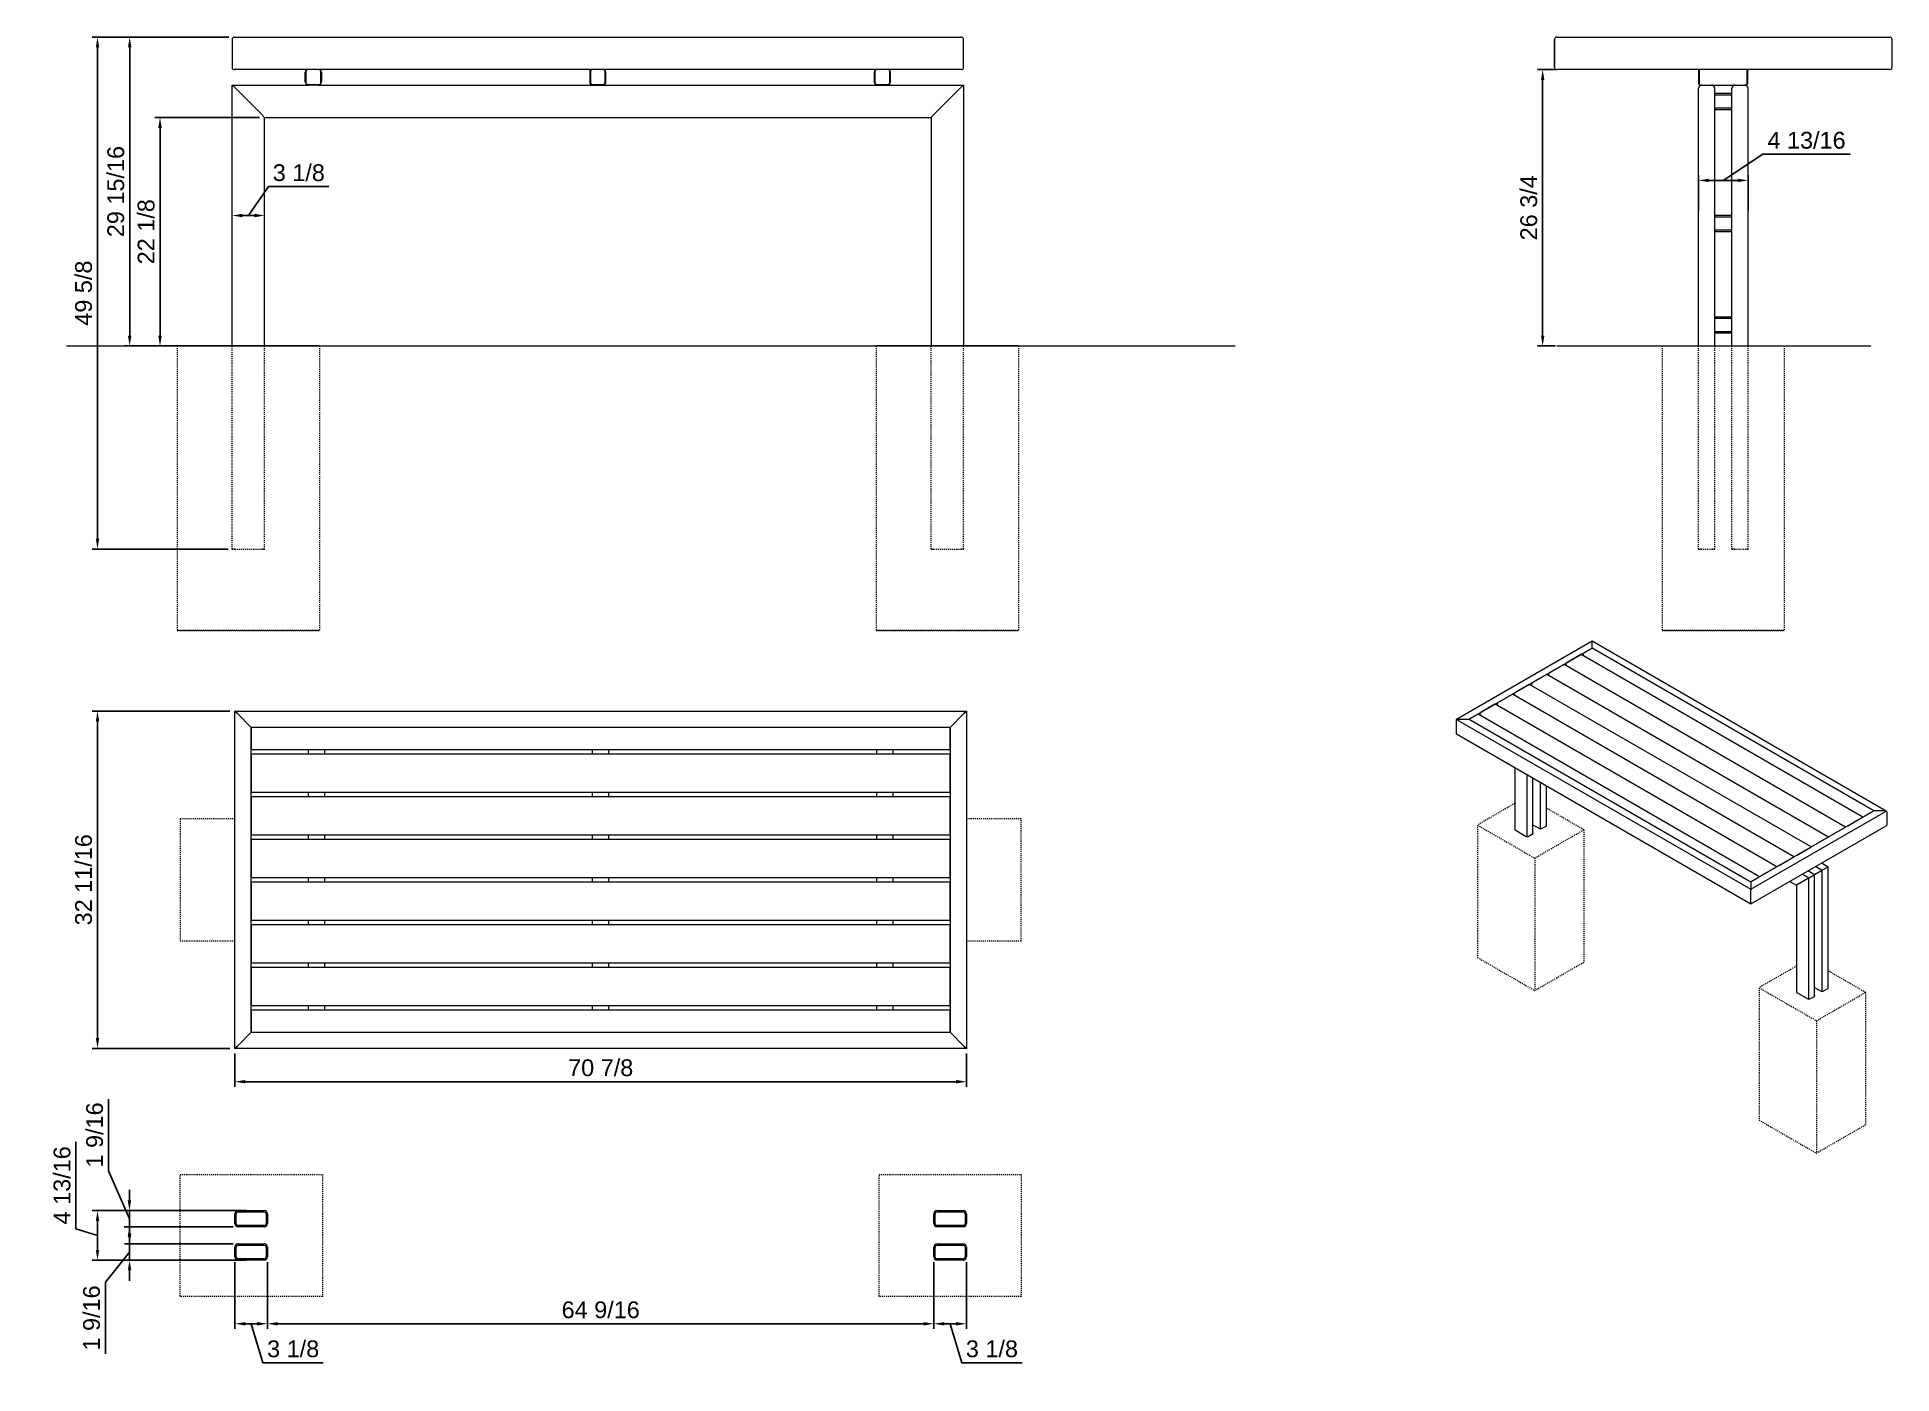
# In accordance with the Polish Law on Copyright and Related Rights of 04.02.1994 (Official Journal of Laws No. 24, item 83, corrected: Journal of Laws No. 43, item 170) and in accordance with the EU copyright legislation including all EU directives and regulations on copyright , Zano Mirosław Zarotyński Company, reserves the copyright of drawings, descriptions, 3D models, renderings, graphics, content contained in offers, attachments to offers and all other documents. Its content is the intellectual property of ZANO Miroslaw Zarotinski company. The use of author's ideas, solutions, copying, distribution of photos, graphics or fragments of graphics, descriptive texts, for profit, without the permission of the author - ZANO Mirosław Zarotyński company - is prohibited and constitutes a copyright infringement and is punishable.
# Model space of a CAD drawing. Header units: inches. Extents: x -3 to 176, y -1 to 129.
import ezdxf

# ---------------------------------------------------------------- set-up
doc = ezdxf.new("R2010")
doc.units = ezdxf.units.IN
doc.linetypes.add('HIDDEN', pattern=[1.905, 1.27, -0.635])
for name, color, linetype, lineweight in [('ZANO_R', 7, 'Continuous', 0), ('ZANO_R_przerywana', 250, 'HIDDEN', 0), ('ZANO_W', 1, 'Continuous', 0)]:
    doc.layers.add(name, color=color, linetype=linetype, lineweight=lineweight)
doc.styles.get("Standard").update_dxf_attribs({"font": 'arial.ttf'})
doc.dimstyles.new('amerykanie', dxfattribs={"dimtxt": 50, "dimasz": 50, "dimexe": 0.5, "dimexo": 0.5, "dimgap": 1, "dimtad": 1, "dimdec": 0, "dimzin": 0, "dimlunit": 5, "dimtxsty": 'Standard', "dimcen": 0.09, "dimclrd": 1, "dimclre": 1, "dimclrt": 1, "dimazin": 0, "dimtfac": 1, "dimtdec": 0, "dimtmove": 0, "dimatfit": 3, "dimfxl": 1, "dimtzin": 0, "dimarcsym": 1})

# ---------------------------------------------------------------- blocks, each defined once
blk = doc.blocks.new('*D364')
at = {"layer": 'ZANO_W', "color": 1, "lineweight": -2}
for p, q in [((18.24, 120.72), (8.1, 120.72)), ((8.6, 119.72), (8.6, 99.59)), ((15.34, 98.59), (8.1, 98.59))]:
    blk.add_line(p, q, dxfattribs=at)
at = {"layer": 'ZANO_W', "color": 1}
for points in [[(8.77, 119.72), (8.43, 119.72), (8.6, 120.72)], [(8.43, 99.59), (8.77, 99.59), (8.6, 98.59)]]:
    blk.add_solid(points, dxfattribs=at)
at = {"layer": 'ZANO_W', "color": 1, "insert": (7.26, 109.66), "char_height": 1.625, "attachment_point": 5, "rotation": 90}
blk.add_mtext('22 1/8', dxfattribs=at)
blk = doc.blocks.new('*D365')
at = {"layer": 'ZANO_W', "color": 1, "lineweight": -2}
for p, q in [((15.28, 128.51), (5.16, 128.51)), ((5.66, 127.51), (5.66, 99.59)), ((14.95, 98.59), (5.16, 98.59))]:
    blk.add_line(p, q, dxfattribs=at)
at = {"layer": 'ZANO_W', "color": 1}
for points in [[(5.83, 127.51), (5.49, 127.51), (5.66, 128.51)], [(5.49, 99.59), (5.83, 99.59), (5.66, 98.59)]]:
    blk.add_solid(points, dxfattribs=at)
at = {"layer": 'ZANO_W', "color": 1, "insert": (4.32, 113.55), "char_height": 1.625, "attachment_point": 5, "rotation": 90}
blk.add_mtext('29 15/16', dxfattribs=at)
blk = doc.blocks.new('*D366')
at = {"layer": 'ZANO_W', "color": 1, "lineweight": -2}
for p, q in [((15.28, 128.51), (2.04, 128.51)), ((2.54, 127.51), (2.54, 79.91)), ((15.21, 78.91), (2.04, 78.91))]:
    blk.add_line(p, q, dxfattribs=at)
at = {"layer": 'ZANO_W', "color": 1}
for points in [[(2.71, 127.51), (2.38, 127.51), (2.54, 128.51)], [(2.38, 79.91), (2.71, 79.91), (2.54, 78.91)]]:
    blk.add_solid(points, dxfattribs=at)
at = {"layer": 'ZANO_W', "color": 1, "insert": (1.2, 103.71), "char_height": 1.625, "attachment_point": 5, "rotation": 90}
blk.add_mtext('49 5/8', dxfattribs=at)
blk = doc.blocks.new('*D367')
at = {"layer": 'ZANO_W', "color": 1, "lineweight": -2}
for p, q in [((15.36, 63.22), (2.04, 63.22)), ((2.54, 31.54), (2.54, 62.22)), ((15.36, 30.54), (2.04, 30.54))]:
    blk.add_line(p, q, dxfattribs=at)
at = {"layer": 'ZANO_W', "color": 1}
for points in [[(2.71, 62.22), (2.38, 62.22), (2.54, 63.22)], [(2.38, 31.54), (2.71, 31.54), (2.54, 30.54)]]:
    blk.add_solid(points, dxfattribs=at)
at = {"layer": 'ZANO_W', "color": 1, "insert": (1.2, 46.88), "char_height": 1.625, "attachment_point": 5, "rotation": 90}
blk.add_mtext('32 11/16', dxfattribs=at)
blk = doc.blocks.new('*D368')
at = {"layer": 'ZANO_W', "color": 1, "lineweight": -2}
for p, q in [((15.86, 30.04), (15.86, 26.82)), ((86.73, 30.04), (86.73, 26.82)), ((16.86, 27.32), (85.73, 27.32))]:
    blk.add_line(p, q, dxfattribs=at)
at = {"layer": 'ZANO_W', "color": 1}
for points in [[(16.86, 27.49), (16.86, 27.15), (15.86, 27.32)], [(85.73, 27.15), (85.73, 27.49), (86.73, 27.32)]]:
    blk.add_solid(points, dxfattribs=at)
at = {"layer": 'ZANO_W', "color": 1, "insert": (51.3, 28.66), "char_height": 1.625, "attachment_point": 5}
blk.add_mtext('70 7/8', dxfattribs=at)
blk = doc.blocks.new('*D369')
at = {"layer": 'ZANO_W', "color": 1, "lineweight": -2}
for p, q in [((3.61, 25.64), (3.61, 18.68)), ((3.61, 18.68), (5.64, 14.04)), ((5.64, 15.83), (5.64, 16.83)), ((15.68, 14.83), (5.14, 14.83)), ((5.64, 14.83), (5.64, 13.26)), ((15.68, 13.26), (5.14, 13.26)), ((5.64, 12.26), (5.64, 11.26))]:
    blk.add_line(p, q, dxfattribs=at)
at = {"layer": 'ZANO_W', "color": 1}
for points in [[(5.47, 15.83), (5.8, 15.83), (5.64, 14.83)], [(5.8, 12.26), (5.47, 12.26), (5.64, 13.26)]]:
    blk.add_solid(points, dxfattribs=at)
at = {"layer": 'ZANO_W', "color": 1, "insert": (2.27, 22.16), "char_height": 1.625, "attachment_point": 5, "rotation": 90}
blk.add_mtext('1 9/16', dxfattribs=at)
blk = doc.blocks.new('*D370')
at = {"layer": 'ZANO_W', "color": 1, "lineweight": -2}
for p, q in [((5.65, 12.6), (5.65, 13.6)), ((3.31, 7.91), (5.65, 10.81)), ((15.68, 11.6), (5.15, 11.6)), ((5.65, 11.6), (5.65, 10.03)), ((15.68, 10.03), (5.15, 10.03)), ((5.65, 9.03), (5.65, 8.03)), ((3.31, 0.95), (3.31, 7.91))]:
    blk.add_line(p, q, dxfattribs=at)
at = {"layer": 'ZANO_W', "color": 1}
for points in [[(5.48, 12.6), (5.82, 12.6), (5.65, 11.6)], [(5.82, 9.03), (5.48, 9.03), (5.65, 10.03)]]:
    blk.add_solid(points, dxfattribs=at)
at = {"layer": 'ZANO_W', "color": 1, "insert": (1.97, 4.43), "char_height": 1.625, "attachment_point": 5, "rotation": 90}
blk.add_mtext('1 9/16', dxfattribs=at)
blk = doc.blocks.new('*D371')
at = {"layer": 'ZANO_W', "color": 1, "lineweight": -2}
for p, q in [((15.86, 9.84), (15.86, 3.37)), ((19.01, 9.84), (19.01, 3.37)), ((16.86, 3.87), (18.01, 3.87)), ((18.57, 0.09), (17.44, 3.87)), ((24.42, 0.09), (18.57, 0.09))]:
    blk.add_line(p, q, dxfattribs=at)
at = {"layer": 'ZANO_W', "color": 1}
for points in [[(16.86, 4.03), (16.86, 3.7), (15.86, 3.87)], [(18.01, 3.7), (18.01, 4.03), (19.01, 3.87)]]:
    blk.add_solid(points, dxfattribs=at)
at = {"layer": 'ZANO_W', "color": 1, "insert": (21.5, 1.43), "char_height": 1.625, "attachment_point": 5}
blk.add_mtext('3 1/8', dxfattribs=at)
blk = doc.blocks.new('*D372')
at = {"layer": 'ZANO_W', "color": 1, "lineweight": -2}
for p, q in [((0.45, 21.5), (0.45, 13.06)), ((16.94, 14.83), (2.04, 14.83)), ((0.45, 13.06), (2.54, 12.43)), ((2.54, 13.83), (2.54, 11.03)), ((16.94, 10.03), (2.04, 10.03))]:
    blk.add_line(p, q, dxfattribs=at)
at = {"layer": 'ZANO_W', "color": 1}
for points in [[(2.71, 13.83), (2.38, 13.83), (2.54, 14.83)], [(2.38, 11.03), (2.71, 11.03), (2.54, 10.03)]]:
    blk.add_solid(points, dxfattribs=at)
at = {"layer": 'ZANO_W', "color": 1, "insert": (-0.89, 17.28), "char_height": 1.625, "attachment_point": 5, "rotation": 90}
blk.add_mtext('4 13/16', dxfattribs=at)
blk = doc.blocks.new('*D373')
at = {"layer": 'ZANO_W', "color": 1, "lineweight": -2}
for p, q in [((19.01, 9.84), (19.01, 3.37)), ((83.58, 9.84), (83.58, 3.37)), ((20.01, 3.87), (82.58, 3.87))]:
    blk.add_line(p, q, dxfattribs=at)
at = {"layer": 'ZANO_W', "color": 1}
for points in [[(20.01, 4.03), (20.01, 3.7), (19.01, 3.87)], [(82.58, 3.7), (82.58, 4.03), (83.58, 3.87)]]:
    blk.add_solid(points, dxfattribs=at)
at = {"layer": 'ZANO_W', "color": 1, "insert": (51.3, 5.21), "char_height": 1.625, "attachment_point": 5}
blk.add_mtext('64 9/16', dxfattribs=at)
blk = doc.blocks.new('*D374')
at = {"layer": 'ZANO_W', "color": 1, "lineweight": -2}
for p, q in [((83.58, 9.84), (83.58, 3.37)), ((86.73, 9.84), (86.73, 3.37)), ((84.58, 3.87), (85.73, 3.87)), ((86.29, 0.09), (85.16, 3.87)), ((92.14, 0.09), (86.29, 0.09))]:
    blk.add_line(p, q, dxfattribs=at)
at = {"layer": 'ZANO_W', "color": 1}
for points in [[(84.58, 4.03), (84.58, 3.7), (83.58, 3.87)], [(85.73, 3.7), (85.73, 4.03), (86.73, 3.87)]]:
    blk.add_solid(points, dxfattribs=at)
at = {"layer": 'ZANO_W', "color": 1, "insert": (89.21, 1.43), "char_height": 1.625, "attachment_point": 5}
blk.add_mtext('3 1/8', dxfattribs=at)
blk = doc.blocks.new('*D375')
at = {"layer": 'ZANO_W', "color": 1, "lineweight": -2}
for p, q in [((143.82, 125.36), (142.07, 125.36)), ((142.57, 124.36), (142.57, 99.59)), ((143.82, 98.59), (142.07, 98.59))]:
    blk.add_line(p, q, dxfattribs=at)
at = {"layer": 'ZANO_W', "color": 1}
for points in [[(142.74, 124.36), (142.41, 124.36), (142.57, 125.36)], [(142.41, 99.59), (142.74, 99.59), (142.57, 98.59)]]:
    blk.add_solid(points, dxfattribs=at)
at = {"layer": 'ZANO_W', "color": 1, "insert": (141.23, 111.98), "char_height": 1.625, "attachment_point": 5, "rotation": 90}
blk.add_mtext('26 3/4', dxfattribs=at)
blk = doc.blocks.new('*D376')
at = {"layer": 'ZANO_W', "color": 1, "lineweight": -2}
for p, q in [((19.12, 114.03), (17.16, 111.23)), ((24.97, 114.03), (19.12, 114.03)), ((15.59, 111.73), (15.59, 111.73)), ((18.74, 111.73), (18.74, 111.73)), ((16.59, 111.23), (17.74, 111.23))]:
    blk.add_line(p, q, dxfattribs=at)
at = {"layer": 'ZANO_W', "color": 1}
for points in [[(16.59, 111.4), (16.59, 111.06), (15.59, 111.23)], [(17.74, 111.06), (17.74, 111.4), (18.74, 111.23)]]:
    blk.add_solid(points, dxfattribs=at)
at = {"layer": 'ZANO_W', "color": 1, "insert": (22.05, 115.37), "char_height": 1.625, "attachment_point": 5}
blk.add_mtext('3 1/8', dxfattribs=at)
blk = doc.blocks.new('*D377')
at = {"layer": 'ZANO_W', "color": 1, "lineweight": -2}
for p, q in [((163.92, 117.17), (160.07, 114.63)), ((172.36, 117.17), (163.92, 117.17)), ((157.67, 111.73), (157.67, 115.13)), ((162.47, 111.73), (162.47, 115.13)), ((158.67, 114.63), (161.47, 114.63))]:
    blk.add_line(p, q, dxfattribs=at)
at = {"layer": 'ZANO_W', "color": 1}
for points in [[(158.67, 114.8), (158.67, 114.47), (157.67, 114.63)], [(161.47, 114.47), (161.47, 114.8), (162.47, 114.63)]]:
    blk.add_solid(points, dxfattribs=at)
at = {"layer": 'ZANO_W', "color": 1, "insert": (168.14, 118.51), "char_height": 1.625, "attachment_point": 5}
blk.add_mtext('4 13/16', dxfattribs=at)

msp = doc.modelspace()

# ---------------------------------------------------------------- linework, layer by layer
at = {"layer": 'ZANO_R', "color": 7}
for p, q in [((15.58791, 128.31762), (15.58791, 125.56171)), ((15.78476, 128.51447), (86.25722, 128.51447)), ((86.45407, 125.56171), (86.45407, 128.31762)), ((143.73297, 128.31762), (143.73297, 125.56171)), ((86.25722, 125.36486), (15.78476, 125.36486)), ((22.67453, 124.18376), (22.67453, 125.12864)), ((22.83988, 125.36486), (22.73752, 125.2625)), ((22.73752, 125.2625), (22.73752, 124.0499)), ((22.73752, 124.0499), (22.85563, 123.93179)), ((24.06823, 123.93179), (24.18634, 124.0499)), ((24.18634, 125.2625), (24.08398, 125.36486)), ((24.18634, 124.0499), (24.18634, 125.2625)), ((24.24933, 125.12864), (24.24933, 124.18376)), ((50.23359, 125.12864), (50.23359, 124.18376)), ((50.39894, 125.36486), (50.29658, 125.2625)), ((50.29658, 125.2625), (50.29658, 124.0499)), ((50.29658, 124.0499), (50.41469, 123.93179)), ((51.62729, 123.93179), (51.7454, 124.0499)), ((51.7454, 125.2625), (51.64304, 125.36486)), ((51.7454, 124.0499), (51.7454, 125.2625)), ((51.80839, 124.18376), (51.80839, 125.12864)), ((77.79265, 125.12864), (77.79265, 124.18376)), ((77.958, 125.36486), (77.85564, 125.2625)), ((77.85564, 125.2625), (77.85564, 124.0499)), ((77.85564, 124.0499), (77.97375, 123.93179)), ((79.18635, 123.93179), (79.30446, 124.0499)), ((79.30446, 125.2625), (79.2021, 125.36486)), ((79.30446, 124.0499), (79.30446, 125.2625)), ((79.36745, 124.18376), (79.36745, 125.12864)), ((15.58791, 98.5932), (15.58791, 123.8688)), ((15.58791, 123.8688), (15.90288, 123.55384)), ((15.58791, 123.8688), (22.98949, 123.8688)), ((15.90288, 123.55384), (15.58791, 123.8688)), ((15.90288, 123.55384), (18.42256, 121.03415)), ((22.85563, 123.93179), (24.06823, 123.93179)), ((23.93437, 123.8688), (22.98949, 123.8688)), ((23.93437, 123.8688), (50.54855, 123.8688)), ((50.41469, 123.93179), (51.62729, 123.93179)), ((50.54855, 123.8688), (51.49343, 123.8688)), ((51.49343, 123.8688), (78.10761, 123.8688)), ((77.97375, 123.93179), (79.18635, 123.93179)), ((78.10761, 123.8688), (79.05249, 123.8688)), ((79.05249, 123.8688), (86.45407, 123.8688)), ((86.13911, 123.55384), (83.61942, 121.03415)), ((86.45407, 123.8688), (86.13911, 123.55384)), ((86.13911, 123.55384), (86.45407, 123.8688)), ((86.45407, 123.8688), (86.45407, 98.5932)), ((18.42256, 121.03415), (18.73752, 120.71919)), ((18.73752, 120.71919), (18.42256, 121.03415)), ((18.73752, 98.5932), (18.73752, 120.71919)), ((18.73752, 120.71919), (83.30446, 120.71919)), ((83.61942, 121.03415), (83.30446, 120.71919)), ((83.30446, 120.71919), (83.61942, 121.03415)), ((83.30446, 120.71919), (83.30446, 98.5932)), ((10.27295, 98.5932), (24.05248, 98.5932)), ((24.05248, 98.5932), (10.27295, 98.5932)), ((15.58791, 98.5932), (15.83988, 98.5932)), ((15.83988, 98.5932), (15.58791, 98.5932)), ((15.58791, 98.5932), (15.83988, 98.5932)), ((15.83988, 98.5932), (15.58791, 98.5932)), ((15.83988, 98.5932), (18.48555, 98.5932)), ((18.48555, 98.5932), (18.73752, 98.5932)), ((18.73752, 98.5932), (18.48555, 98.5932)), ((18.48555, 98.5932), (18.73752, 98.5932)), ((18.73752, 98.5932), (18.48555, 98.5932)), ((77.9895, 98.5932), (91.76903, 98.5932)), ((91.76903, 98.5932), (77.9895, 98.5932)), ((83.30446, 98.5932), (83.55643, 98.5932)), ((83.55643, 98.5932), (83.30446, 98.5932)), ((83.30446, 98.5932), (83.55643, 98.5932)), ((83.55643, 98.5932), (83.30446, 98.5932)), ((83.55643, 98.5932), (86.2021, 98.5932)), ((86.2021, 98.5932), (86.45407, 98.5932)), ((86.45407, 98.5932), (86.2021, 98.5932)), ((86.2021, 98.5932), (86.45407, 98.5932)), ((86.45407, 98.5932), (86.2021, 98.5932)), ((147.352, 69.99405), (134.22802, 62.41774)), ((135.45098, 62.44457), (147.352, 69.31489)), ((146.27297, 68.69198), (144.86072, 67.8767)), ((173.5857, 52.94744), (146.30663, 68.69531)), ((146.47926, 68.75609), (146.47926, 68.59566)), ((147.352, 69.31489), (146.52686, 68.83854)), ((175.86796, 53.53214), (147.352, 69.99405)), ((147.352, 69.95612), (147.352, 69.99405)), ((147.352, 69.99405), (147.352, 69.95612)), ((147.352, 69.31489), (147.352, 69.95612)), ((174.64501, 53.55897), (147.352, 69.31489)), ((142.94069, 66.76829), (141.52843, 65.95301)), ((170.25341, 51.02375), (142.97435, 66.77162)), ((143.14697, 66.8324), (143.14697, 66.67197)), ((144.60683, 67.73013), (143.19458, 66.91486)), ((171.91955, 51.9856), (144.64049, 67.73347)), ((144.81312, 67.79425), (144.81312, 67.63381)), ((139.6084, 64.8446), (138.19615, 64.02933)), ((166.92113, 49.10007), (139.64206, 64.84794)), ((139.81469, 64.90872), (139.81469, 64.74828)), ((141.27454, 65.80645), (139.86229, 64.99117)), ((168.58727, 50.06191), (141.3082, 65.80978)), ((141.48083, 65.87056), (141.48083, 65.71012)), ((15.86413, 63.21501), (86.73029, 63.21501)), ((16.06098, 63.01816), (15.86413, 63.21501)), ((15.86413, 30.53784), (15.86413, 63.21501)), ((15.86413, 63.21501), (16.06098, 63.01816)), ((17.43894, 61.64021), (16.06098, 63.01816)), ((86.53343, 63.01816), (85.15548, 61.64021)), ((86.73029, 63.21501), (86.53343, 63.01816)), ((86.53343, 63.01816), (86.73029, 63.21501)), ((86.73029, 63.21501), (86.73029, 30.53784)), ((136.27612, 62.92091), (135.45098, 62.44457)), ((163.58884, 47.17638), (136.30977, 62.92425)), ((136.4824, 62.98503), (136.4824, 62.82459)), ((137.94226, 63.88276), (136.53, 63.06748)), ((165.25498, 48.13822), (137.97592, 63.88609)), ((138.14854, 63.94687), (138.14854, 63.78644)), ((85.15548, 61.64021), (17.43894, 61.64021)), ((17.43894, 61.64021), (17.43894, 59.59297)), ((17.43894, 32.11265), (17.43894, 61.64021)), ((85.15548, 59.59297), (85.15548, 61.64021)), ((85.15548, 61.64021), (85.15548, 32.11265)), ((134.18154, 62.35295), (134.18154, 61.07029)), ((134.22802, 62.41774), (162.74399, 45.95583)), ((134.34022, 62.44457), (135.45098, 62.44457)), ((135.45098, 62.44457), (162.74399, 46.68866)), ((85.15548, 59.47486), (17.43894, 59.47486)), ((22.95075, 59.47486), (22.95075, 59.08116)), ((24.52555, 59.47486), (24.52555, 59.08116)), ((50.50981, 59.08116), (50.50981, 59.47486)), ((52.08461, 59.08116), (52.08461, 59.47486)), ((78.06887, 59.08116), (78.06887, 59.47486)), ((79.64367, 59.08116), (79.64367, 59.47486)), ((134.22802, 61.0055), (162.74399, 44.54358)), ((17.43894, 59.08116), (85.15548, 59.08116)), ((17.43894, 58.96305), (17.43894, 55.45911)), ((85.15548, 55.45911), (85.15548, 58.96305)), ((139.87318, 57.74662), (139.87318, 51.72452)), ((141.06432, 51.0573), (141.06432, 57.05899)), ((141.62862, 51.3581), (141.62862, 56.73322)), ((142.3655, 51.80845), (142.3655, 56.30783)), ((142.9298, 52.10926), (142.9298, 55.98207)), ((85.15548, 55.341), (17.43894, 55.341)), ((17.43894, 54.9473), (85.15548, 54.9473)), ((17.43894, 54.82919), (17.43894, 51.32525)), ((22.95075, 55.341), (22.95075, 54.9473)), ((24.52555, 55.341), (24.52555, 54.9473)), ((50.50981, 54.9473), (50.50981, 55.341)), ((52.08461, 54.9473), (52.08461, 55.341)), ((78.06887, 54.9473), (78.06887, 55.341)), ((79.64367, 54.9473), (79.64367, 55.341)), ((85.15548, 51.32525), (85.15548, 54.82919)), ((141.62862, 52.20725), (142.26788, 51.83821)), ((174.64501, 53.55897), (162.74399, 46.68866)), ((162.74399, 45.95581), (175.86796, 53.53213)), ((162.74399, 44.54358), (175.86796, 52.11989)), ((172.15373, 52.12078), (173.56598, 52.93606)), ((173.81987, 53.08263), (174.64501, 53.55897)), ((175.75577, 53.55897), (174.64501, 53.55897)), ((175.91445, 53.46735), (175.91445, 52.18468)), ((85.15548, 51.20714), (17.43894, 51.20714)), ((17.43894, 50.81344), (85.15548, 50.81344)), ((17.43894, 50.69533), (17.43894, 47.19139)), ((22.95075, 51.20714), (22.95075, 50.81344)), ((24.52555, 51.20714), (24.52555, 50.81344)), ((50.50981, 50.81344), (50.50981, 51.20714)), ((52.08461, 50.81344), (52.08461, 51.20714)), ((78.06887, 50.81344), (78.06887, 51.20714)), ((79.64367, 50.81344), (79.64367, 51.20714)), ((85.15548, 47.19139), (85.15548, 50.69533)), ((139.90037, 51.70264), (140.96671, 51.08706)), ((141.16982, 51.08706), (141.60143, 51.33622)), ((142.47099, 51.83821), (142.9026, 52.08737)), ((168.82144, 50.1971), (170.23369, 51.01237)), ((170.48758, 51.15894), (171.89984, 51.97422)), ((165.48915, 48.27341), (166.90141, 49.08868)), ((167.1553, 49.23525), (168.56755, 50.05053)), ((85.15548, 47.07328), (17.43894, 47.07328)), ((22.95075, 47.07328), (22.95075, 46.67958)), ((24.52555, 47.07328), (24.52555, 46.67958)), ((50.50981, 46.67958), (50.50981, 47.07328)), ((52.08461, 46.67958), (52.08461, 47.07328)), ((78.06887, 46.67958), (78.06887, 47.07328)), ((79.64367, 46.67958), (79.64367, 47.07328)), ((162.74399, 46.68866), (163.56912, 47.165)), ((163.82301, 47.31156), (165.23527, 48.12684)), ((168.23432, 46.96309), (167.21877, 46.37664)), ((168.36127, 47.03638), (167.7117, 47.41136)), ((168.92163, 47.35988), (168.27206, 47.73487)), ((168.36127, 35.30639), (168.36127, 47.06409)), ((168.86904, 47.32953), (168.48821, 47.10968)), ((169.5355, 47.71425), (168.92163, 47.35975)), ((168.92163, 35.60219), (168.92163, 47.35988)), ((169.66245, 47.78753), (169.01288, 48.16252)), ((170.2228, 48.11104), (169.57324, 48.48602)), ((169.66245, 36.05755), (169.66245, 47.81524)), ((170.17022, 48.08069), (169.78939, 47.86084)), ((170.2228, 36.35334), (170.2228, 48.11104)), ((17.43894, 46.67958), (85.15548, 46.67958)), ((17.43894, 46.56147), (17.43894, 43.05753)), ((85.15548, 43.05753), (85.15548, 46.56147)), ((162.74399, 46.68866), (162.74399, 46.04743)), ((162.74399, 46.04743), (162.74399, 45.8642)), ((162.74399, 45.8642), (162.74399, 46.04743)), ((162.74399, 44.58154), (162.74399, 45.8642)), ((166.51642, 46.72136), (167.16619, 46.34626)), ((167.16619, 46.34626), (167.16619, 35.9686)), ((162.74399, 44.58154), (162.74399, 44.54358)), ((162.74399, 44.54358), (162.74399, 44.58154)), ((85.15548, 42.93942), (17.43894, 42.93942)), ((17.43894, 42.54572), (85.15548, 42.54572)), ((17.43894, 42.42761), (17.43894, 38.92367)), ((22.95075, 42.93942), (22.95075, 42.54572)), ((24.52555, 42.93942), (24.52555, 42.54572)), ((50.50981, 42.54572), (50.50981, 42.93942)), ((52.08461, 42.54572), (52.08461, 42.93942)), ((78.06887, 42.54572), (78.06887, 42.93942)), ((79.64367, 42.54572), (79.64367, 42.93942)), ((85.15548, 38.92367), (85.15548, 42.42761)), ((85.15548, 38.80556), (17.43894, 38.80556)), ((17.43894, 38.41186), (85.15548, 38.41186)), ((17.43894, 38.29375), (17.43894, 34.78981)), ((22.95075, 38.80556), (22.95075, 38.41186)), ((24.52555, 38.80556), (24.52555, 38.41186)), ((50.50981, 38.41186), (50.50981, 38.80556)), ((52.08461, 38.41186), (52.08461, 38.80556)), ((78.06887, 38.41186), (78.06887, 38.80556)), ((79.64367, 38.41186), (79.64367, 38.80556)), ((85.15548, 34.78981), (85.15548, 38.29375)), ((167.19338, 35.94672), (168.25971, 35.33114)), ((168.92163, 36.45133), (169.56089, 36.08229)), ((169.764, 36.08229), (170.19561, 36.33146)), ((85.15548, 34.6717), (17.43894, 34.6717)), ((17.43894, 34.278), (85.15548, 34.278)), ((17.43894, 34.15989), (17.43894, 32.11265)), ((22.95075, 34.6717), (22.95075, 34.278)), ((24.52555, 34.6717), (24.52555, 34.278)), ((50.50981, 34.278), (50.50981, 34.6717)), ((52.08461, 34.278), (52.08461, 34.6717)), ((78.06887, 34.278), (78.06887, 34.6717)), ((79.64367, 34.278), (79.64367, 34.6717)), ((85.15548, 32.11265), (85.15548, 34.15989)), ((168.46282, 35.33114), (168.89443, 35.5803)), ((15.86413, 30.53784), (16.06098, 30.73469)), ((16.06098, 30.73469), (15.86413, 30.53784)), ((16.06098, 30.73469), (17.43894, 32.11265)), ((17.43894, 32.11265), (85.15548, 32.11265)), ((85.15548, 32.11265), (86.53343, 30.73469)), ((86.53343, 30.73469), (86.73029, 30.53784)), ((86.73029, 30.53784), (86.53343, 30.73469)), ((86.73029, 30.53784), (15.86413, 30.53784)), ((15.86413, 13.57052), (15.86413, 14.51541)), ((15.99012, 13.57052), (15.99012, 14.51541)), ((16.17909, 14.83037), (18.69878, 14.83037)), ((16.17909, 14.70438), (18.69878, 14.70438)), ((18.88776, 14.51541), (18.88776, 13.57052)), ((19.01374, 14.51541), (19.01374, 13.57052)), ((83.58068, 13.57052), (83.58068, 14.51541)), ((83.70666, 13.57052), (83.70666, 14.51541)), ((83.89564, 14.83037), (86.41532, 14.83037)), ((83.89564, 14.70438), (86.41532, 14.70438)), ((86.6043, 14.51541), (86.6043, 13.57052)), ((86.73029, 14.51541), (86.73029, 13.57052)), ((18.69878, 13.38155), (16.17909, 13.38155)), ((18.69878, 13.25556), (16.17909, 13.25556)), ((86.41532, 13.38155), (83.89564, 13.38155)), ((86.41532, 13.25556), (83.89564, 13.25556)), ((15.86413, 10.34218), (15.86413, 11.28706)), ((15.99012, 10.34218), (15.99012, 11.28706)), ((16.17909, 11.60202), (18.69878, 11.60202)), ((16.17909, 11.47604), (18.69878, 11.47604)), ((18.88776, 11.28706), (18.88776, 10.34218)), ((19.01374, 11.28706), (19.01374, 10.34218)), ((83.58068, 10.34218), (83.58068, 11.28706)), ((83.70666, 10.34218), (83.70666, 11.28706)), ((83.89564, 11.60202), (86.41532, 11.60202)), ((83.89564, 11.47604), (86.41532, 11.47604)), ((86.6043, 11.28706), (86.6043, 10.34218)), ((86.73029, 11.28706), (86.73029, 10.34218)), ((18.69878, 10.1532), (16.17909, 10.1532)), ((18.69878, 10.02722), (16.17909, 10.02722)), ((86.41532, 10.1532), (83.89564, 10.1532)), ((86.41532, 10.02722), (83.89564, 10.02722))]:
    msp.add_line(p, q, dxfattribs=at)
at = {"layer": 'ZANO_R'}
for p, q in [((143.73297, 125.56171), (143.73297, 128.31762)), ((143.92982, 128.51447), (176.21329, 128.51447)), ((176.41014, 128.31762), (176.41014, 125.56171)), ((176.21329, 125.36486), (143.92982, 125.36486)), ((157.70935, 125.24675), (157.70935, 125.36486)), ((157.70935, 124.06565), (157.70935, 125.24675)), ((157.70935, 123.94754), (157.70935, 124.06565)), ((157.7684, 125.12864), (157.7684, 125.36486)), ((157.7684, 124.18376), (157.7684, 125.12864)), ((157.7684, 123.8688), (157.7684, 124.18376)), ((162.3747, 125.12864), (162.3747, 125.36486)), ((162.3747, 124.18376), (162.3747, 125.12864)), ((162.3747, 123.8688), (162.3747, 124.18376)), ((162.43376, 125.36486), (162.43376, 125.24675)), ((162.43376, 125.24675), (162.43376, 124.06565)), ((162.43376, 124.06565), (162.43376, 123.94754)), ((157.66998, 98.5932), (157.66998, 123.55384)), ((157.7684, 123.94754), (157.70935, 123.94754)), ((157.7684, 123.8688), (157.98494, 123.8688)), ((157.98494, 123.8688), (158.92982, 123.8688)), ((158.92982, 123.8688), (161.21328, 123.8688)), ((159.24478, 98.5932), (159.24478, 123.55384)), ((159.24478, 123.0814), (160.89832, 123.0814)), ((159.24478, 122.92392), (160.89832, 122.92392)), ((160.89832, 98.5932), (160.89832, 123.55384)), ((161.21328, 123.8688), (162.15817, 123.8688)), ((162.15817, 123.8688), (162.3747, 123.8688)), ((162.3747, 123.94754), (162.43376, 123.94754)), ((162.47313, 98.5932), (162.47313, 123.55384)), ((159.24478, 121.66407), (160.89832, 121.66407)), ((159.24478, 121.50659), (160.89832, 121.50659)), ((159.24478, 111.27037), (160.89832, 111.27037)), ((159.24478, 111.11289), (160.89832, 111.11289)), ((159.24478, 109.85305), (160.89832, 109.85305)), ((159.24478, 109.69557), (160.89832, 109.69557)), ((159.24478, 101.42785), (160.89832, 101.42785)), ((159.24478, 101.27037), (160.89832, 101.27037)), ((159.24478, 100.01053), (160.89832, 100.01053)), ((159.24478, 99.85305), (160.89832, 99.85305))]:
    msp.add_line(p, q, dxfattribs=at)
for points in [[(-0.46579, 98.5932), (112.7841, 98.5932)], [(143.92982, 98.5932), (174.37987, 98.5932)]]:
    msp.add_lwpolyline(points, dxfattribs=at)
at = {"layer": 'ZANO_R', "color": 7, "flags": 128}
for points in [[(142.9026, 52.08737), (142.92047, 52.09994), (142.93374, 52.11427), (142.94191, 52.12983), (142.94467, 52.146), (142.94191, 52.16218), (142.93374, 52.17773), (142.9298, 52.18274)], [(139.87318, 51.79801), (139.86924, 51.79299), (139.86107, 51.77744), (139.85831, 51.76126), (139.86107, 51.74509), (139.86924, 51.72953), (139.88251, 51.7152), (139.90037, 51.70264)], [(141.60143, 51.33622), (141.61929, 51.34878), (141.63256, 51.36312), (141.64073, 51.37867), (141.64349, 51.39485), (141.64073, 51.41102), (141.63256, 51.42658), (141.62862, 51.43159)], [(168.86904, 47.32953), (168.88916, 47.34114), (168.90481, 47.35018), (168.91551, 47.35635), (168.92094, 47.35949), (168.92163, 47.35988)], [(170.17022, 48.08069), (170.19034, 48.0923), (170.20598, 48.10133), (170.21669, 48.10751), (170.22212, 48.11064), (170.2228, 48.11104)], [(167.16619, 36.04209), (167.16225, 36.03707), (167.15407, 36.02152), (167.15132, 36.00535), (167.15407, 35.98917), (167.16225, 35.97362), (167.17552, 35.95928), (167.19338, 35.94672)], [(170.19561, 36.33146), (170.21347, 36.34402), (170.22674, 36.35835), (170.23492, 36.37391), (170.23768, 36.39008), (170.23492, 36.40626), (170.22674, 36.42181), (170.2228, 36.42683)], [(168.89443, 35.5803), (168.91229, 35.59287), (168.92557, 35.6072), (168.93374, 35.62275), (168.9365, 35.63893), (168.93374, 35.6551), (168.92557, 35.67066), (168.92163, 35.67567)]]:
    msp.add_lwpolyline(points, dxfattribs=at)
at = {"layer": 'ZANO_R', "color": 7}
for centre, radius, start, end in [((15.78476, 128.31762), 0.19685, 90, 180), ((86.25722, 128.31762), 0.19685, 0, 90), ((15.78476, 125.56171), 0.19685, 180, 270), ((22.98949, 125.12864), 0.31496, 131.4096221, 180), ((22.98949, 124.18376), 0.31496, 180, 270), ((23.93437, 124.18376), 0.31496, 270, 0), ((23.93437, 125.12864), 0.31496, 0, 48.5903779), ((50.54855, 125.12864), 0.31496, 131.4096221, 180), ((50.54855, 124.18376), 0.31496, 180, 270), ((51.49343, 124.18376), 0.31496, 270, 0), ((51.49343, 125.12864), 0.31496, 0, 48.5903779), ((78.10761, 125.12864), 0.31496, 131.4096221, 180), ((78.10761, 124.18376), 0.31496, 180, 270), ((79.05249, 124.18376), 0.31496, 270, 0), ((79.05249, 125.12864), 0.31496, 0, 48.5903779), ((86.25722, 125.56171), 0.19685, 270, 0), ((146.29269, 68.66445), 0.03386, 65.692881, 125.6175775), ((146.58261, 68.75139), 0.10346, 122.6054783, 177.3945215), ((142.96041, 66.74076), 0.03386, 65.692881, 125.6175775), ((143.25033, 66.8277), 0.10346, 122.6054783, 177.3945215), ((144.62655, 67.70261), 0.03386, 65.692881, 125.6175775), ((144.91647, 67.78954), 0.10346, 122.6054783, 177.3945215), ((139.62812, 64.81708), 0.03386, 65.692881, 125.6175775), ((139.91804, 64.90401), 0.10346, 122.6054783, 177.3945215), ((141.29427, 65.77892), 0.03386, 65.692881, 125.6175775), ((141.58418, 65.86586), 0.10346, 122.6054783, 177.3945215), ((136.29584, 62.89339), 0.03386, 65.692881, 125.6175775), ((136.58576, 62.98033), 0.10346, 122.6054783, 177.3945215), ((137.96198, 63.85523), 0.03386, 65.692881, 125.6175775), ((138.2519, 63.94217), 0.10346, 122.6054783, 177.3945215), ((141.06826, 51.28306), 0.22075, 242.6096722, 297.3903278), ((142.36944, 52.03421), 0.22075, 242.6096722, 297.3903278), ((169.66245, 36.27829), 0.22075, 242.6096722, 297.3903278), ((168.36127, 35.52714), 0.22075, 242.6096722, 297.3903278), ((16.17909, 14.51541), 0.31496, 90, 180), ((16.17909, 14.51541), 0.18898, 90, 180), ((18.69878, 14.51541), 0.31496, 0, 90), ((18.69878, 14.51541), 0.18898, 0, 90), ((83.89564, 14.51541), 0.31496, 90, 180), ((83.89564, 14.51541), 0.18898, 90, 180), ((86.41532, 14.51541), 0.31496, 0, 90), ((86.41532, 14.51541), 0.18898, 0, 90), ((16.17909, 13.57052), 0.31496, 180, 270), ((16.17909, 13.57052), 0.18898, 180, 270), ((18.69878, 13.57052), 0.31496, 270, 0), ((18.69878, 13.57052), 0.18898, 270, 0), ((83.89564, 13.57052), 0.31496, 180, 270), ((83.89564, 13.57052), 0.18898, 180, 270), ((86.41532, 13.57052), 0.31496, 270, 0), ((86.41532, 13.57052), 0.18898, 270, 0), ((16.17909, 11.28706), 0.31496, 90, 180), ((16.17909, 11.28706), 0.18898, 90, 180), ((18.69878, 11.28706), 0.31496, 0, 90), ((18.69878, 11.28706), 0.18898, 0, 90), ((83.89564, 11.28706), 0.31496, 90, 180), ((83.89564, 11.28706), 0.18898, 90, 180), ((86.41532, 11.28706), 0.31496, 0, 90), ((86.41532, 11.28706), 0.18898, 0, 90), ((16.17909, 10.34218), 0.31496, 180, 270), ((16.17909, 10.34218), 0.18898, 180, 270), ((18.69878, 10.34218), 0.31496, 270, 0), ((18.69878, 10.34218), 0.18898, 270, 0), ((83.89564, 10.34218), 0.31496, 180, 270), ((83.89564, 10.34218), 0.18898, 180, 270), ((86.41532, 10.34218), 0.31496, 270, 0), ((86.41532, 10.34218), 0.18898, 270, 0)]:
    msp.add_arc(centre, radius, start, end, dxfattribs=at)
at = {"layer": 'ZANO_R'}
for centre, radius, start, end in [((143.92982, 128.31762), 0.19685, 90, 180), ((176.21329, 128.31762), 0.19685, 0, 90), ((143.92982, 125.56171), 0.19685, 180, 270), ((176.21329, 125.56171), 0.19685, 270, 0), ((157.98494, 123.55384), 0.31496, 90, 180), ((158.92982, 123.55384), 0.31496, 0, 90), ((161.21328, 123.55384), 0.31496, 90, 180), ((162.15817, 123.55384), 0.31496, 0, 90)]:
    msp.add_arc(centre, radius, start, end, dxfattribs=at)
at = {"layer": 'ZANO_R', "color": 7}
for centre, major_axis, ratio, start_param, end_param in [((134.34022, 62.35295), (0.15868, 0), 0.577381545, 1.570796327, 3.141592654), ((134.34022, 62.35295), (0.15868, 0), 0.577381545, 1.570796327, 3.141592654), ((134.34022, 61.07029), (0.15868, 0), 0.577381545, 3.141592654, 3.927072081), ((134.34022, 61.07029), (0.15868, 0), 0.577381545, 3.141592654, 3.927072081), ((175.75577, 53.46735), (0.15868, 0), 0.577381545, 0, 1.570796327), ((175.75577, 53.46735), (0.15868, 0), 0.577381545, 0, 1.570796327), ((175.75577, 52.18468), (0.15868, 0), 0.577381545, 5.49770588, 6.283185307), ((175.75577, 52.18468), (0.15868, 0), 0.577381545, 5.49770588, 6.283185307), ((168.36127, 47.03638), (0.17953, 0.10366), 0.000070373, 0.78535753, 2.35615386), ((168.36127, 47.03638), (0.17953, 0.10366), 0.000070373, 0.78535753, 2.35615386), ((168.7421, 47.25623), (0.17953, 0.10366), 0.000070373, 0.000040632, 0.785357532), ((169.66245, 47.78753), (0.17953, 0.10366), 0.000070373, 0.785357531, 2.356153859), ((169.66245, 47.78753), (0.17953, 0.10366), 0.000070373, 0.785357531, 2.35615386), ((170.04328, 48.00738), (0.17953, 0.10366), 0.000070373, 0.000040632, 0.785357532), ((167.34571, 46.44992), (0.17953, 0.10366), 0.000070373, 2.356153857, 3.141633286), ((167.34571, 46.44992), (0.17953, 0.10366), 0.000070373, 2.356153858, 3.141552023)]:
    msp.add_ellipse(centre, major_axis=major_axis, ratio=ratio, start_param=start_param, end_param=end_param, dxfattribs=at)
at = {"layer": 'ZANO_R_przerywana', "color": 7, "ltscale": 0.05}
for p, q in [((10.27295, 98.5932), (10.27295, 71.03414)), ((10.27295, 98.5932), (10.27295, 71.03414)), ((15.58791, 78.90816), (15.58791, 98.5932)), ((18.73752, 78.90816), (18.73752, 98.5932)), ((24.05248, 98.5932), (24.05248, 71.03414)), ((24.05248, 98.5932), (24.05248, 71.03414)), ((77.9895, 98.5932), (77.9895, 71.03414)), ((77.9895, 98.5932), (77.9895, 71.03414)), ((83.30446, 78.90816), (83.30446, 98.5932)), ((86.45407, 78.90816), (86.45407, 98.5932)), ((91.76903, 98.5932), (91.76903, 71.03414)), ((91.76903, 98.5932), (91.76903, 71.03414)), ((154.16604, 98.5932), (154.16604, 71.03414)), ((154.16604, 98.5932), (154.16604, 71.03414)), ((157.66998, 78.90816), (157.66998, 98.5932)), ((159.24478, 78.90816), (159.24478, 98.5932)), ((160.89832, 78.90816), (160.89832, 98.5932)), ((162.47313, 78.90816), (162.47313, 98.5932)), ((165.97706, 98.5932), (165.97706, 71.03414)), ((165.97706, 98.5932), (165.97706, 71.03414)), ((15.58791, 78.90816), (15.83988, 78.90816)), ((15.83988, 78.90816), (15.58791, 78.90816)), ((15.58791, 78.90816), (15.83988, 78.90816)), ((15.83988, 78.90816), (15.58791, 78.90816)), ((15.83988, 78.90816), (18.48555, 78.90816)), ((18.48555, 78.90816), (18.73752, 78.90816)), ((18.73752, 78.90816), (18.48555, 78.90816)), ((18.48555, 78.90816), (18.73752, 78.90816)), ((18.73752, 78.90816), (18.48555, 78.90816)), ((83.30446, 78.90816), (83.55643, 78.90816)), ((83.55643, 78.90816), (83.30446, 78.90816)), ((83.30446, 78.90816), (83.55643, 78.90816)), ((83.55643, 78.90816), (83.30446, 78.90816)), ((83.55643, 78.90816), (86.2021, 78.90816)), ((86.2021, 78.90816), (86.45407, 78.90816)), ((86.45407, 78.90816), (86.2021, 78.90816)), ((86.2021, 78.90816), (86.45407, 78.90816)), ((86.45407, 78.90816), (86.2021, 78.90816)), ((157.66998, 78.90816), (157.92194, 78.90816)), ((157.92194, 78.90816), (157.66998, 78.90816)), ((157.92194, 78.90816), (158.99281, 78.90816)), ((158.99281, 78.90816), (159.24478, 78.90816)), ((159.24478, 78.90816), (158.99281, 78.90816)), ((160.89832, 78.90816), (161.15029, 78.90816)), ((161.15029, 78.90816), (160.89832, 78.90816)), ((161.15029, 78.90816), (162.22116, 78.90816)), ((162.22116, 78.90816), (162.47313, 78.90816)), ((162.47313, 78.90816), (162.22116, 78.90816)), ((10.27295, 71.03414), (24.05248, 71.03414)), ((24.05248, 71.03414), (10.27295, 71.03414)), ((77.9895, 71.03414), (91.76903, 71.03414)), ((91.76903, 71.03414), (77.9895, 71.03414)), ((154.16604, 71.03414), (165.97706, 71.03414)), ((165.97706, 71.03414), (154.16604, 71.03414)), ((139.87318, 54.2775), (136.24438, 52.18264)), ((15.86413, 52.78194), (10.54917, 52.78194)), ((10.54917, 52.78194), (10.54917, 40.97092)), ((92.04525, 52.78194), (86.73029, 52.78194)), ((92.04525, 40.97092), (92.04525, 52.78194)), ((136.24438, 52.18264), (141.79819, 48.9765)), ((136.24438, 52.18264), (136.24438, 39.35597)), ((146.5586, 51.72462), (142.9298, 53.81948)), ((141.79819, 48.9765), (146.5586, 51.72462)), ((146.5586, 51.72462), (146.5586, 38.89795)), ((141.79819, 48.9765), (141.79819, 36.14983)), ((10.54917, 40.97092), (15.86413, 40.97092)), ((86.73029, 40.97092), (92.04525, 40.97092)), ((136.24438, 39.35597), (141.79819, 36.14983)), ((141.79819, 36.14983), (146.5586, 38.89795)), ((167.16619, 38.52159), (163.53739, 36.42672)), ((173.85161, 35.9687), (170.2228, 38.06357)), ((163.53739, 36.42672), (169.0912, 33.22058)), ((163.53739, 36.42672), (163.53739, 23.60006)), ((169.0912, 33.22058), (173.85161, 35.9687)), ((173.85161, 35.9687), (173.85161, 23.14204)), ((169.0912, 33.22058), (169.0912, 20.39391)), ((163.53739, 23.60006), (169.0912, 20.39391)), ((169.0912, 20.39391), (173.85161, 23.14204)), ((10.54917, 18.3343), (24.3287, 18.3343)), ((10.54917, 6.52328), (10.54917, 18.3343)), ((24.3287, 18.3343), (24.3287, 6.52328)), ((78.26572, 18.3343), (92.04525, 18.3343)), ((78.26572, 6.52328), (78.26572, 18.3343)), ((92.04525, 18.3343), (92.04525, 6.52328)), ((24.3287, 6.52328), (10.54917, 6.52328)), ((92.04525, 6.52328), (78.26572, 6.52328))]:
    msp.add_line(p, q, dxfattribs=at)

# ---------------------------------------------------------------- dimensions: what is measured, and where the dimension line sits
at = {"layer": 'ZANO_W'}
for base, p1, p2, picture, middle in [((2.54478, 78.90816), (15.78476, 128.51447), (15.7139, 78.90816), '*D366', (1.20457, 103.71131)), ((5.66097, 98.5932), (15.78476, 128.51447), (15.44618, 98.5932), '*D365', (4.32076, 113.55384)), ((142.57413, 98.5932), (144.32352, 125.36486), (144.32352, 98.5932), '*D375', (141.23336, 111.97903)), ((8.59962, 98.5932), (18.73752, 120.71919), (15.83988, 98.5932), '*D364', (7.25941, 109.6562)), ((2.54478, 63.21501), (15.86413, 30.53784), (15.86413, 63.21501), '*D367', (1.20402, 46.87643)), ((2.5447836, 10.0272171), (17.438937, 14.8303674), (17.438937, 10.0272171), '*D372', (-0.8867478, 13.5560224))]:
    dim = msp.add_linear_dim(base=base, p1=p1, p2=p2, angle=90, dimstyle='amerykanie', override={"dimtxt": 1.625, "dimasz": 1, "dimgap": 0.5, "dimdec": 4, "dimaunit": 1, "dimadec": 1, "dimtdec": 4, "dimtmove": 1, "dimfrac": 2}, dxfattribs=at)
    dim.commit()
    dim.dimension.update_dxf_attribs({"geometry": picture, "text_midpoint": middle})
for base, p1, p2, picture, middle in [((162.4731264, 114.633092), (157.6699761, 111.2310003), (162.4731264, 111.2310003), '*D377', (164.4230343, 117.1725579)), ((18.73752, 111.231), (15.58791, 111.231), (18.73752, 111.231), '*D376', (19.61952, 114.02906))]:
    dim = msp.add_linear_dim(base=base, p1=p1, p2=p2, dimstyle='amerykanie', override={"dimtxt": 1.625, "dimasz": 1, "dimgap": 0.5, "dimdec": 4, "dimaunit": 1, "dimadec": 1, "dimtdec": 4, "dimtmove": 1, "dimfrac": 2}, dxfattribs=at)
    dim.commit()
    dim.dimension.update_dxf_attribs({"geometry": picture, "text_midpoint": middle, "dimtype": 160})
for base, p1, p2, picture, middle in [((86.73029, 27.32099), (15.86413, 30.53784), (86.73029, 30.53784), '*D368', (51.29721, 28.66121)), ((19.01374, 3.86627), (15.86413, 10.34218), (19.01374, 10.34218), '*D371', (19.07063, 1.43474)), ((83.58068, 3.86627), (19.01374, 10.34218), (83.58068, 10.34218), '*D373', (51.29721, 5.20648)), ((86.73029, 3.86627), (83.58068, 10.34218), (86.73029, 10.34218), '*D374', (86.78717, 1.43474))]:
    dim = msp.add_linear_dim(base=base, p1=p1, p2=p2, dimstyle='amerykanie', override={"dimtxt": 1.625, "dimasz": 1, "dimgap": 0.5, "dimdec": 4, "dimaunit": 1, "dimadec": 1, "dimtdec": 4, "dimtmove": 1, "dimfrac": 2}, dxfattribs=at)
    dim.commit()
    dim.dimension.update_dxf_attribs({"geometry": picture, "text_midpoint": middle})
for base, p1, p2, picture, middle in [((5.63773, 13.25556), (16.17909, 14.83037), (16.17909, 13.25556), '*D369', (3.61357, 19.18398)), ((5.6509, 10.02722), (16.17909, 11.60202), (16.17909, 10.02722), '*D370', (3.30844, 7.41471))]:
    dim = msp.add_linear_dim(base=base, p1=p1, p2=p2, angle=90, dimstyle='amerykanie', override={"dimtxt": 1.625, "dimasz": 1, "dimgap": 0.5, "dimdec": 4, "dimaunit": 1, "dimadec": 1, "dimtdec": 4, "dimtmove": 1, "dimfrac": 2}, dxfattribs=at)
    dim.commit()
    dim.dimension.update_dxf_attribs({"geometry": picture, "text_midpoint": middle, "dimtype": 160})

doc.saveas('drawing.dxf')
